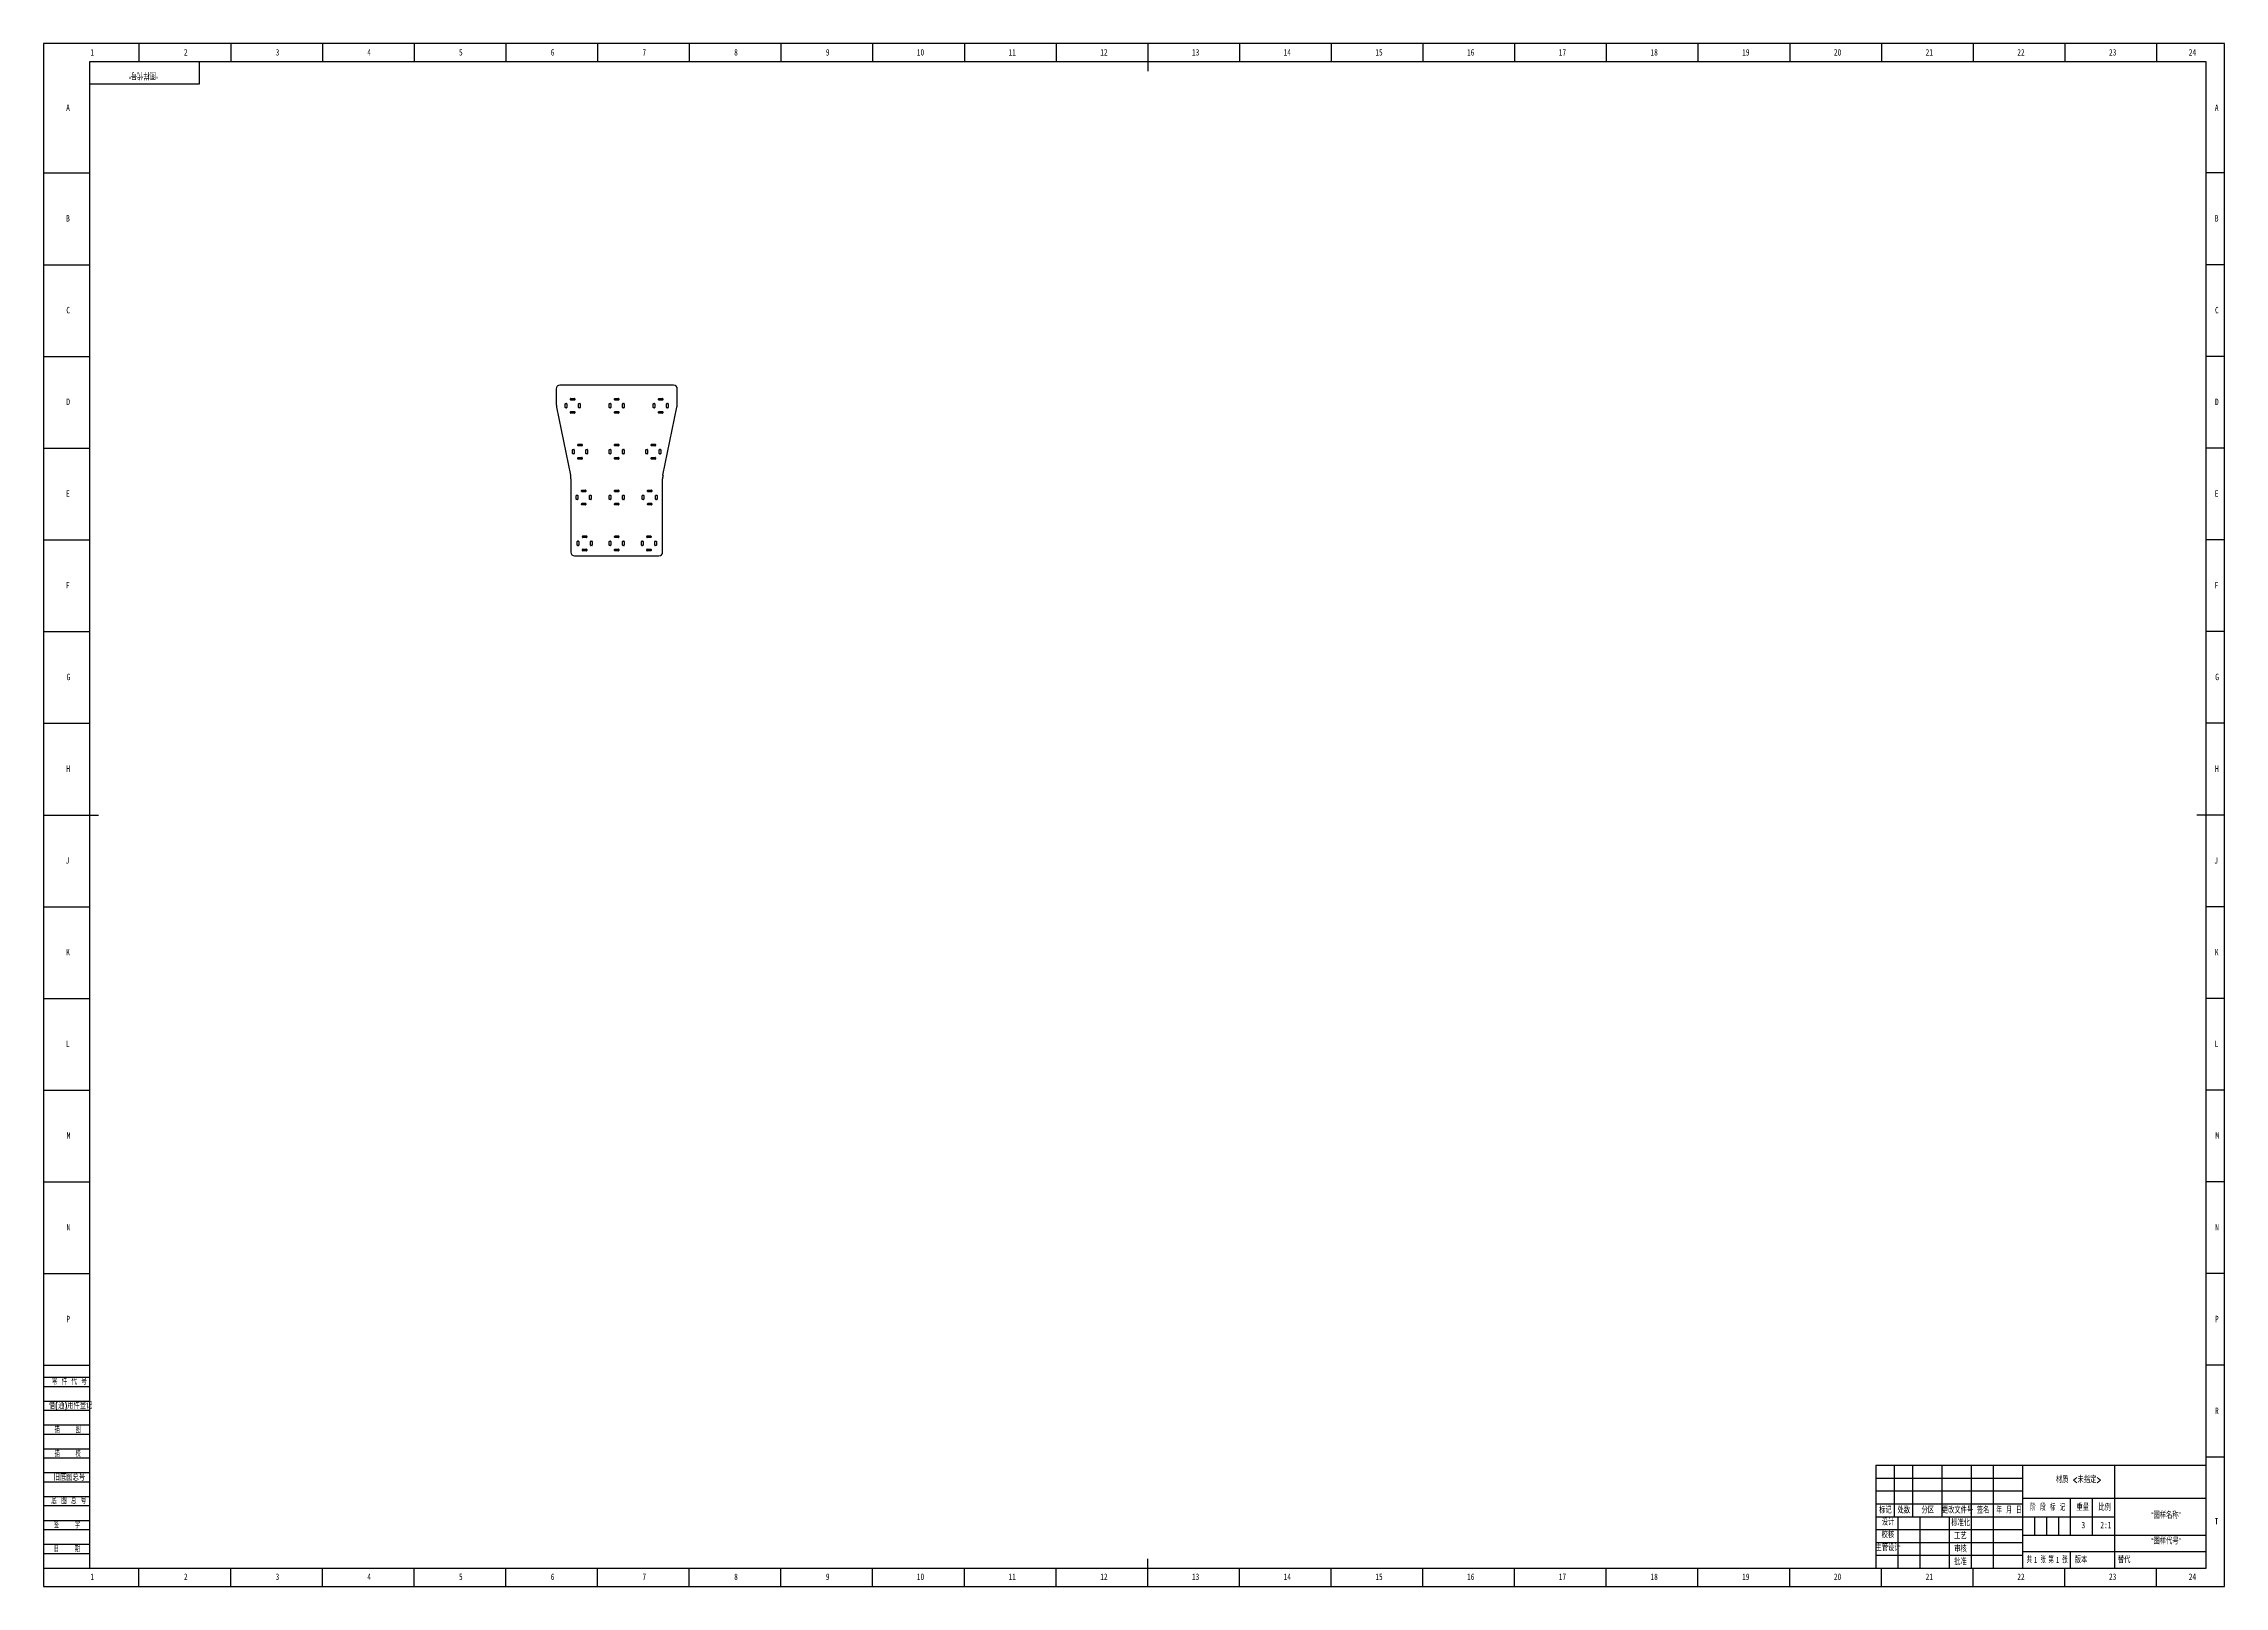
# Model space of a CAD drawing. Header units: millimetres. Extents: x 0 to 1189, y 0 to 841.
import ezdxf

# ---------------------------------------------------------------- set-up
doc = ezdxf.new("R2010")
doc.units = ezdxf.units.MM
for name, color, linetype in [('10', 7, 'Continuous'), ('5', 7, 'Continuous'), ('9', 7, 'Continuous'), ('SLD-0', 7, 'Continuous')]:
    doc.layers.add(name, color=color, linetype=linetype)
doc.styles.add('SLDTEXTSTYLE0', font='TXT', dxfattribs={"width": 0.7, "bigfont": 'bigfont'})
doc.styles.add('SLDTEXTSTYLE1', font='TXT', dxfattribs={"width": 0.6, "bigfont": 'bigfont'})
doc.styles.add('SLDTEXTSTYLE2', font='TXT', dxfattribs={"width": 0.614286, "bigfont": 'bigfont'})
doc.styles.add('SLDTEXTSTYLE3', font='TXT', dxfattribs={"width": 0.62, "bigfont": 'bigfont'})
doc.styles.add('SLDTEXTSTYLE4', font='TXT', dxfattribs={"width": 0.566667, "bigfont": 'bigfont'})
doc.styles.add('SLDTEXTSTYLE5', font='TXT', dxfattribs={"width": 0.7})

msp = doc.modelspace()

# ---------------------------------------------------------------- linework, layer by layer
at = {"color": 7, "linetype": 'Continuous', "lineweight": 25}
for p, q in [((343.5, 654.8), (281.5, 654.8)), ((279.5, 652.8), (279.5, 644.8)), ((279.7, 642.8), (287.3, 605.8)), ((284.4, 642.6), (284.4, 644.6)), ((284.6, 644.8), (285.1, 644.8)), ((285.1, 642.4), (284.6, 642.4)), ((285.3, 644.6), (285.3, 642.6)), ((287.3, 646.9), (287.3, 647.4)), ((287.5, 647.6), (289.5, 647.6)), ((289.5, 646.7), (287.5, 646.7)), ((289.7, 647.4), (289.7, 646.9)), ((291.7, 642.6), (291.7, 644.6)), ((291.9, 644.8), (292.4, 644.8)), ((292.4, 642.4), (291.9, 642.4)), ((292.6, 644.6), (292.6, 642.6)), ((308.4, 642.6), (308.4, 644.6)), ((308.6, 644.8), (309.1, 644.8)), ((309.1, 642.4), (308.6, 642.4)), ((309.3, 644.6), (309.3, 642.6)), ((311.3, 646.9), (311.3, 647.4)), ((311.5, 647.6), (313.5, 647.6)), ((313.5, 646.7), (311.5, 646.7)), ((313.7, 647.4), (313.7, 646.9)), ((315.7, 642.6), (315.7, 644.6)), ((315.9, 644.8), (316.4, 644.8)), ((316.4, 642.4), (315.9, 642.4)), ((316.6, 644.6), (316.6, 642.6)), ((332.4, 642.6), (332.4, 644.6)), ((332.6, 644.8), (333.1, 644.8)), ((333.1, 642.4), (332.6, 642.4)), ((333.3, 644.6), (333.3, 642.6)), ((335.3, 646.9), (335.3, 647.4)), ((335.5, 647.6), (337.5, 647.6)), ((337.5, 646.7), (335.5, 646.7)), ((337.7, 647.4), (337.7, 646.9)), ((337.7, 605.8), (345.3, 642.8)), ((339.7, 642.6), (339.7, 644.6)), ((339.9, 644.8), (340.4, 644.8)), ((340.4, 642.4), (339.9, 642.4)), ((340.6, 644.6), (340.6, 642.6)), ((345.5, 644.8), (345.5, 652.8)), ((287.3, 639.7), (287.3, 640.2)), ((287.5, 640.4), (289.5, 640.4)), ((289.5, 639.5), (287.5, 639.5)), ((289.7, 640.2), (289.7, 639.7)), ((311.3, 639.7), (311.3, 640.2)), ((311.5, 640.4), (313.5, 640.4)), ((313.5, 639.5), (311.5, 639.5)), ((313.7, 640.2), (313.7, 639.7)), ((335.3, 639.7), (335.3, 640.2)), ((335.5, 640.4), (337.5, 640.4)), ((337.5, 639.5), (335.5, 639.5)), ((337.7, 640.2), (337.7, 639.7)), ((288.4, 617.6), (288.4, 619.6)), ((288.6, 619.8), (289.1, 619.8)), ((289.3, 619.6), (289.3, 617.6)), ((291.3, 621.9), (291.3, 622.4)), ((291.5, 622.6), (293.5, 622.6)), ((293.5, 621.7), (291.5, 621.7)), ((293.7, 622.4), (293.7, 621.9)), ((295.7, 617.6), (295.7, 619.6)), ((295.9, 619.8), (296.4, 619.8)), ((296.6, 619.6), (296.6, 617.6)), ((308.4, 617.6), (308.4, 619.6)), ((308.6, 619.8), (309.1, 619.8)), ((309.3, 619.6), (309.3, 617.6)), ((311.3, 621.9), (311.3, 622.4)), ((311.5, 622.6), (313.5, 622.6)), ((313.5, 621.7), (311.5, 621.7)), ((313.7, 622.4), (313.7, 621.9)), ((315.7, 617.6), (315.7, 619.6)), ((315.9, 619.8), (316.4, 619.8)), ((316.6, 619.6), (316.6, 617.6)), ((328.4, 617.6), (328.4, 619.6)), ((328.6, 619.8), (329.1, 619.8)), ((329.3, 619.6), (329.3, 617.6)), ((331.3, 621.9), (331.3, 622.4)), ((331.5, 622.6), (333.5, 622.6)), ((333.5, 621.7), (331.5, 621.7)), ((333.7, 622.4), (333.7, 621.9)), ((335.7, 617.6), (335.7, 619.6)), ((335.9, 619.8), (336.4, 619.8)), ((336.6, 619.6), (336.6, 617.6)), ((289.1, 617.4), (288.6, 617.4)), ((291.3, 614.7), (291.3, 615.2)), ((291.5, 615.4), (293.5, 615.4)), ((293.5, 614.5), (291.5, 614.5)), ((293.7, 615.2), (293.7, 614.7)), ((296.4, 617.4), (295.9, 617.4)), ((309.1, 617.4), (308.6, 617.4)), ((311.3, 614.7), (311.3, 615.2)), ((311.5, 615.4), (313.5, 615.4)), ((313.5, 614.5), (311.5, 614.5)), ((313.7, 615.2), (313.7, 614.7)), ((316.4, 617.4), (315.9, 617.4)), ((329.1, 617.4), (328.6, 617.4)), ((331.3, 614.7), (331.3, 615.2)), ((331.5, 615.4), (333.5, 615.4)), ((333.5, 614.5), (331.5, 614.5)), ((333.7, 615.2), (333.7, 614.7)), ((336.4, 617.4), (335.9, 617.4)), ((287.5, 603.8), (287.5, 563.8)), ((290.4, 592.6), (290.4, 594.6)), ((290.6, 594.8), (291.1, 594.8)), ((291.3, 594.6), (291.3, 592.6)), ((293.3, 596.9), (293.3, 597.4)), ((293.5, 597.6), (295.5, 597.6)), ((295.5, 596.7), (293.5, 596.7)), ((295.7, 597.4), (295.7, 596.9)), ((297.7, 592.6), (297.7, 594.6)), ((297.9, 594.8), (298.4, 594.8)), ((298.6, 594.6), (298.6, 592.6)), ((308.4, 592.6), (308.4, 594.6)), ((308.6, 594.8), (309.1, 594.8)), ((309.3, 594.6), (309.3, 592.6)), ((311.3, 596.9), (311.3, 597.4)), ((311.5, 597.6), (313.5, 597.6)), ((313.5, 596.7), (311.5, 596.7)), ((313.7, 597.4), (313.7, 596.9)), ((315.7, 592.6), (315.7, 594.6)), ((315.9, 594.8), (316.4, 594.8)), ((316.6, 594.6), (316.6, 592.6)), ((326.4, 592.6), (326.4, 594.6)), ((326.6, 594.8), (327.1, 594.8)), ((327.3, 594.6), (327.3, 592.6)), ((329.3, 596.9), (329.3, 597.4)), ((329.5, 597.6), (331.5, 597.6)), ((331.5, 596.7), (329.5, 596.7)), ((331.7, 597.4), (331.7, 596.9)), ((333.7, 592.6), (333.7, 594.6)), ((333.9, 594.8), (334.4, 594.8)), ((334.6, 594.6), (334.6, 592.6)), ((337.5, 563.8), (337.5, 603.8)), ((291.1, 592.4), (290.6, 592.4)), ((293.3, 589.7), (293.3, 590.2)), ((293.5, 590.4), (295.5, 590.4)), ((295.5, 589.5), (293.5, 589.5)), ((295.7, 590.2), (295.7, 589.7)), ((298.4, 592.4), (297.9, 592.4)), ((309.1, 592.4), (308.6, 592.4)), ((311.3, 589.7), (311.3, 590.2)), ((311.5, 590.4), (313.5, 590.4)), ((313.5, 589.5), (311.5, 589.5)), ((313.7, 590.2), (313.7, 589.7)), ((316.4, 592.4), (315.9, 592.4)), ((327.1, 592.4), (326.6, 592.4)), ((329.3, 589.7), (329.3, 590.2)), ((329.5, 590.4), (331.5, 590.4)), ((331.5, 589.5), (329.5, 589.5)), ((331.7, 590.2), (331.7, 589.7)), ((334.4, 592.4), (333.9, 592.4)), ((293.8, 571.9), (293.8, 572.4)), ((294, 572.6), (296, 572.6)), ((296, 571.7), (294, 571.7)), ((296.2, 572.4), (296.2, 571.9)), ((311.3, 571.9), (311.3, 572.4)), ((311.5, 572.6), (313.5, 572.6)), ((313.5, 571.7), (311.5, 571.7)), ((313.7, 572.4), (313.7, 571.9)), ((328.8, 571.9), (328.8, 572.4)), ((329, 572.6), (331, 572.6)), ((331, 571.7), (329, 571.7)), ((331.2, 572.4), (331.2, 571.9)), ((289.5, 561.8), (335.5, 561.8)), ((290.9, 567.6), (290.9, 569.6)), ((291.1, 569.8), (291.6, 569.8)), ((291.6, 567.4), (291.1, 567.4)), ((291.8, 569.6), (291.8, 567.6)), ((293.8, 564.7), (293.8, 565.2)), ((294, 565.4), (296, 565.4)), ((296, 564.5), (294, 564.5)), ((296.2, 565.2), (296.2, 564.7)), ((298.2, 567.6), (298.2, 569.6)), ((298.4, 569.8), (298.9, 569.8)), ((298.9, 567.4), (298.4, 567.4)), ((299.1, 569.6), (299.1, 567.6)), ((308.4, 567.6), (308.4, 569.6)), ((308.6, 569.8), (309.1, 569.8)), ((309.1, 567.4), (308.6, 567.4)), ((309.3, 569.6), (309.3, 567.6)), ((311.3, 564.7), (311.3, 565.2)), ((311.5, 565.4), (313.5, 565.4)), ((313.5, 564.5), (311.5, 564.5)), ((313.7, 565.2), (313.7, 564.7)), ((315.7, 567.6), (315.7, 569.6)), ((315.9, 569.8), (316.4, 569.8)), ((316.4, 567.4), (315.9, 567.4)), ((316.6, 569.6), (316.6, 567.6)), ((325.9, 567.6), (325.9, 569.6)), ((326.1, 569.8), (326.6, 569.8)), ((326.6, 567.4), (326.1, 567.4)), ((326.8, 569.6), (326.8, 567.6)), ((328.8, 564.7), (328.8, 565.2)), ((329, 565.4), (331, 565.4)), ((331, 564.5), (329, 564.5)), ((331.2, 565.2), (331.2, 564.7)), ((333.2, 567.6), (333.2, 569.6)), ((333.4, 569.8), (333.9, 569.8)), ((333.9, 567.4), (333.4, 567.4)), ((334.1, 569.6), (334.1, 567.6))]:
    msp.add_line(p, q, dxfattribs=at)
for centre, radius, start, end in [((281.5, 652.8), 2, 90, 180), ((343.5, 652.8), 2, 0, 90), ((289.5, 644.8), 10, 180, 191.5967), ((284.6, 644.6), 0.2, 90, 180), ((284.6, 642.6), 0.2, 180, 270), ((285.1, 644.6), 0.2, 0, 90), ((285.1, 642.6), 0.2, 270, 0), ((287.5, 647.4), 0.2, 90, 180), ((287.5, 646.9), 0.2, 180, 270), ((289.5, 647.4), 0.2, 360, 90), ((289.5, 646.9), 0.2, 270, 0), ((291.9, 644.6), 0.2, 90, 180), ((291.9, 642.6), 0.2, 180, 270), ((292.4, 644.6), 0.2, 360, 90), ((292.4, 642.6), 0.2, 270, 0), ((308.6, 644.6), 0.2, 90, 180), ((308.6, 642.6), 0.2, 180, 270), ((309.1, 644.6), 0.2, 0, 90), ((309.1, 642.6), 0.2, 270, 0), ((311.5, 647.4), 0.2, 90, 180), ((311.5, 646.9), 0.2, 180, 270), ((313.5, 647.4), 0.2, 0, 90), ((313.5, 646.9), 0.2, 270, 0), ((315.9, 644.6), 0.2, 90, 180), ((315.9, 642.6), 0.2, 180, 270), ((316.4, 644.6), 0.2, 0, 90), ((316.4, 642.6), 0.2, 270, 0), ((332.6, 644.6), 0.2, 90, 180), ((332.6, 642.6), 0.2, 180, 270), ((333.1, 644.6), 0.2, 0, 90), ((333.1, 642.6), 0.2, 270, 0), ((335.5, 647.4), 0.2, 90, 180), ((335.5, 646.9), 0.2, 180, 270), ((337.5, 647.4), 0.2, 0, 90), ((337.5, 646.9), 0.2, 270, 0), ((339.9, 644.6), 0.2, 90, 180), ((339.9, 642.6), 0.2, 180, 270), ((340.4, 644.6), 0.2, 0, 90), ((340.4, 642.6), 0.2, 270, 0), ((335.5, 644.8), 10, 348.4033, 0), ((287.5, 640.2), 0.2, 90, 180), ((287.5, 639.7), 0.2, 180, 270), ((289.5, 640.2), 0.2, 0, 90), ((289.5, 639.7), 0.2, 270, 0), ((311.5, 640.2), 0.2, 90, 180), ((311.5, 639.7), 0.2, 180, 270), ((313.5, 640.2), 0.2, 0, 90), ((313.5, 639.7), 0.2, 270, 0), ((335.5, 640.2), 0.2, 90, 180), ((335.5, 639.7), 0.2, 180, 270), ((337.5, 640.2), 0.2, 0, 90), ((337.5, 639.7), 0.2, 270, 0), ((288.6, 619.6), 0.2, 90, 180), ((289.1, 619.6), 0.2, 0, 90), ((291.5, 622.4), 0.2, 90, 180), ((291.5, 621.9), 0.2, 180, 270), ((293.5, 622.4), 0.2, 0, 90), ((293.5, 621.9), 0.2, 270, 0), ((295.9, 619.6), 0.2, 90, 180), ((296.4, 619.6), 0.2, 0, 90), ((308.6, 619.6), 0.2, 90, 180), ((309.1, 619.6), 0.2, 0, 90), ((311.5, 622.4), 0.2, 90, 180), ((311.5, 621.9), 0.2, 180, 270), ((313.5, 622.4), 0.2, 0, 90), ((313.5, 621.9), 0.2, 270, 0), ((315.9, 619.6), 0.2, 90, 180), ((316.4, 619.6), 0.2, 0, 90), ((328.6, 619.6), 0.2, 90, 180), ((329.1, 619.6), 0.2, 0, 90), ((331.5, 622.4), 0.2, 90, 180), ((331.5, 621.9), 0.2, 180, 270), ((333.5, 622.4), 0.2, 0, 90), ((333.5, 621.9), 0.2, 270, 0), ((335.9, 619.6), 0.2, 90, 180), ((336.4, 619.6), 0.2, 0, 90), ((288.6, 617.6), 0.2, 180, 270), ((289.1, 617.6), 0.2, 270, 0), ((291.5, 615.2), 0.2, 90, 180), ((291.5, 614.7), 0.2, 180, 270), ((293.5, 615.2), 0.2, 0, 90), ((293.5, 614.7), 0.2, 270, 0), ((295.9, 617.6), 0.2, 180, 270), ((296.4, 617.6), 0.2, 270, 0), ((308.6, 617.6), 0.2, 180, 270), ((309.1, 617.6), 0.2, 270, 0), ((311.5, 615.2), 0.2, 90, 180), ((311.5, 614.7), 0.2, 180, 270), ((313.5, 615.2), 0.2, 0, 90), ((313.5, 614.7), 0.2, 270, 0), ((315.9, 617.6), 0.2, 180, 270), ((316.4, 617.6), 0.2, 270, 0), ((328.6, 617.6), 0.2, 180, 270), ((329.1, 617.6), 0.2, 270, 0), ((331.5, 615.2), 0.2, 90, 180), ((331.5, 614.7), 0.2, 180, 270), ((333.5, 615.2), 0.2, 0, 90), ((333.5, 614.7), 0.2, 270, 0), ((335.9, 617.6), 0.2, 180, 270), ((336.4, 617.6), 0.2, 270, 0), ((277.5, 603.8), 10, 0, 11.5967), ((290.6, 594.6), 0.2, 90, 180), ((291.1, 594.6), 0.2, 0, 90), ((293.5, 597.4), 0.2, 90, 180), ((293.5, 596.9), 0.2, 180, 270), ((295.5, 597.4), 0.2, 0, 90), ((295.5, 596.9), 0.2, 270, 0), ((297.9, 594.6), 0.2, 90, 180), ((298.4, 594.6), 0.2, 0, 90), ((308.6, 594.6), 0.2, 90, 180), ((309.1, 594.6), 0.2, 0, 90), ((311.5, 597.4), 0.2, 90, 180), ((311.5, 596.9), 0.2, 180, 270), ((313.5, 597.4), 0.2, 0, 90), ((313.5, 596.9), 0.2, 270, 0), ((315.9, 594.6), 0.2, 90, 180), ((316.4, 594.6), 0.2, 0, 90), ((326.6, 594.6), 0.2, 90, 180), ((327.1, 594.6), 0.2, 0, 90), ((329.5, 597.4), 0.2, 90, 180), ((329.5, 596.9), 0.2, 180, 270), ((331.5, 597.4), 0.2, 0, 90), ((331.5, 596.9), 0.2, 270, 0), ((333.9, 594.6), 0.2, 90, 180), ((334.4, 594.6), 0.2, 0, 90), ((347.5, 603.8), 10, 168.4033, 180), ((290.6, 592.6), 0.2, 180, 270), ((291.1, 592.6), 0.2, 270, 0), ((293.5, 590.2), 0.2, 90, 180), ((293.5, 589.7), 0.2, 180, 270), ((295.5, 590.2), 0.2, 0, 90), ((295.5, 589.7), 0.2, 270, 0), ((297.9, 592.6), 0.2, 180, 270), ((298.4, 592.6), 0.2, 270, 0), ((308.6, 592.6), 0.2, 180, 270), ((309.1, 592.6), 0.2, 270, 0), ((311.5, 590.2), 0.2, 90, 180), ((311.5, 589.7), 0.2, 180, 270), ((313.5, 590.2), 0.2, 0, 90), ((313.5, 589.7), 0.2, 270, 0), ((315.9, 592.6), 0.2, 180, 270), ((316.4, 592.6), 0.2, 270, 0), ((326.6, 592.6), 0.2, 180, 270), ((327.1, 592.6), 0.2, 270, 0), ((329.5, 590.2), 0.2, 90, 180), ((329.5, 589.7), 0.2, 180, 270), ((331.5, 590.2), 0.2, 0, 90), ((331.5, 589.7), 0.2, 270, 0), ((333.9, 592.6), 0.2, 180, 270), ((334.4, 592.6), 0.2, 270, 0), ((294, 572.4), 0.2, 90, 180), ((294, 571.9), 0.2, 180, 270), ((296, 572.4), 0.2, 0, 90), ((296, 571.9), 0.2, 270, 0), ((311.5, 572.4), 0.2, 90, 180), ((311.5, 571.9), 0.2, 180, 270), ((313.5, 572.4), 0.2, 0, 90), ((313.5, 571.9), 0.2, 270, 0), ((329, 572.4), 0.2, 90, 180), ((329, 571.9), 0.2, 180, 270), ((331, 572.4), 0.2, 0, 90), ((331, 571.9), 0.2, 270, 0), ((289.5, 563.8), 2, 180, 270), ((291.1, 569.6), 0.2, 90, 180), ((291.1, 567.6), 0.2, 180, 270), ((291.6, 569.6), 0.2, 0, 90), ((291.6, 567.6), 0.2, 270, 0), ((294, 565.2), 0.2, 90, 180), ((294, 564.7), 0.2, 180, 270), ((296, 565.2), 0.2, 0, 90), ((296, 564.7), 0.2, 270, 0), ((298.4, 569.6), 0.2, 90, 180), ((298.4, 567.6), 0.2, 180, 270), ((298.9, 569.6), 0.2, 0, 90), ((298.9, 567.6), 0.2, 270, 0), ((308.6, 569.6), 0.2, 90, 180), ((308.6, 567.6), 0.2, 180, 270), ((309.1, 569.6), 0.2, 0, 90), ((309.1, 567.6), 0.2, 270, 0), ((311.5, 565.2), 0.2, 90, 180), ((311.5, 564.7), 0.2, 180, 270), ((313.5, 565.2), 0.2, 0, 90), ((313.5, 564.7), 0.2, 270, 0), ((315.9, 569.6), 0.2, 90, 180), ((315.9, 567.6), 0.2, 180, 270), ((316.4, 569.6), 0.2, 0, 90), ((316.4, 567.6), 0.2, 270, 0), ((326.1, 569.6), 0.2, 90, 180), ((326.1, 567.6), 0.2, 180, 270), ((326.6, 569.6), 0.2, 360, 90), ((326.6, 567.6), 0.2, 270, 0), ((329, 565.2), 0.2, 90, 180), ((329, 564.7), 0.2, 180, 270), ((331, 565.2), 0.2, 0, 90), ((331, 564.7), 0.2, 270, 0), ((333.4, 569.6), 0.2, 90, 180), ((333.4, 567.6), 0.2, 180, 270), ((333.9, 569.6), 0.2, 0, 90), ((333.9, 567.6), 0.2, 270, 0), ((335.5, 563.8), 2, 270, 0)]:
    msp.add_arc(centre, radius, start, end, dxfattribs=at)
at = {"layer": '5', "color": 7}
for p, q in [((1189, 841), (0, 841)), ((0, 841), (0, 0)), ((1189, 0), (1189, 841)), ((0, 114), (25, 114)), ((0, 109), (25, 109)), ((0, 101), (25, 101)), ((0, 96), (25, 96)), ((0, 88), (25, 88)), ((0, 83), (25, 83)), ((0, 75), (25, 75)), ((0, 70), (25, 70)), ((0, 62), (25, 62)), ((0, 57), (25, 57)), ((0, 49), (25, 49)), ((999, 59), (1079, 59)), ((999, 52), (1079, 52)), ((0, 44), (25, 44)), ((0, 36), (25, 36)), ((1085.5, 38), (1085.5, 28)), ((1092, 38), (1092, 28)), ((1098.5, 38), (1098.5, 28)), ((0, 31), (25, 31)), ((0, 23), (25, 23)), ((0, 18), (25, 18)), ((0, 0), (1189, 0))]:
    msp.add_line(p, q, dxfattribs=at)
at = {"layer": '5'}
for p, q in [((52, 841), (52, 831.1)), ((102, 841), (102, 831.1)), ((152, 841), (152, 831.1)), ((202, 841), (202, 831.1)), ((252, 841), (252, 831.1)), ((302, 841), (302, 831.1)), ((352, 841), (352, 831.1)), ((402, 841), (402, 831.1)), ((452, 841), (452, 831.1)), ((502, 841), (502, 831.1)), ((552, 841), (552, 831.1)), ((652, 841), (652, 831.1)), ((702, 841), (702, 831.1)), ((752, 841), (752, 831.1)), ((802, 841), (802, 831.1)), ((852, 841), (852, 831.1)), ((902, 841), (902, 831.1)), ((952, 841), (952, 831.1)), ((1002, 841), (1002, 831.1)), ((1052, 841), (1052, 831.1)), ((1102, 841), (1102, 831.1)), ((1152, 841), (1152, 831.1)), ((0, 770.5), (25, 770.5)), ((1189, 770.5), (1179, 770.5)), ((0, 720.5), (25, 720.5)), ((1189, 720.5), (1179, 720.5)), ((0, 670.5), (25, 670.5)), ((1189, 670.5), (1179, 670.5)), ((0, 620.5), (25, 620.5)), ((1189, 620.5), (1179, 620.5)), ((0, 570.5), (25, 570.5)), ((1189, 570.5), (1179, 570.5)), ((0, 520.5), (25, 520.5)), ((1189, 520.5), (1179, 520.5)), ((0, 470.5), (25, 470.5)), ((1189, 470.5), (1179, 470.5)), ((0, 370.5), (25, 370.5)), ((1189, 370.5), (1179, 370.5)), ((0, 320.5), (25, 320.5)), ((1189, 320.5), (1179, 320.5)), ((0, 270.5), (25, 270.5)), ((1189, 270.5), (1179, 270.5)), ((0, 220.5), (25, 220.5)), ((1189, 220.5), (1179, 220.5)), ((0, 170.5), (25, 170.5)), ((1189, 170.5), (1179, 170.5)), ((0, 120.5), (25, 120.5)), ((1189, 120.5), (1179, 120.5)), ((1189, 70.5), (1179, 70.5)), ((52, 0), (52, 10)), ((102, 0), (102, 10)), ((152, 0), (152, 10)), ((202, 0), (202, 10)), ((252, 0), (252, 10)), ((302, 0), (302, 10)), ((352, 0), (352, 10)), ((402, 0), (402, 10)), ((452, 0), (452, 10)), ((502, 0), (502, 10)), ((552, 0), (552, 10)), ((652, 0), (652, 10)), ((702, 0), (702, 10)), ((752, 0), (752, 10)), ((802, 0), (802, 10)), ((852, 0), (852, 10)), ((902, 0), (902, 10)), ((952, 0), (952, 10)), ((1002, 0), (1002, 10)), ((1052, 0), (1052, 10)), ((1102, 0), (1102, 10)), ((1152, 0), (1152, 10))]:
    msp.add_line(p, q, dxfattribs=at)
at = {"layer": '5', "lineweight": 25}
for p, q in [((602, 841), (602, 826)), ((0, 420.5), (30, 420.5)), ((1189, 420.5), (1174, 420.5)), ((602, 0), (602, 15)), ((1105, 19), (1105, 10))]:
    msp.add_line(p, q, dxfattribs=at)
at = {"layer": '5', "color": 7, "lineweight": 25}
for p, q in [((1179, 831.1), (25, 831.1)), ((25, 831.1), (25, 10)), ((85, 819), (85, 831)), ((1179, 10), (1179, 831.1)), ((25, 819), (85, 819)), ((999, 66), (1179, 66)), ((999, 66), (999, 10)), ((1009, 66), (1009, 38)), ((1019, 66), (1019, 38)), ((1035, 66), (1035, 38)), ((1051, 66), (1051, 10)), ((1063, 66), (1063, 10)), ((1079, 66), (1079, 10)), ((1129, 66), (1129, 38)), ((1079, 48), (1179, 48)), ((1105, 48), (1105, 28)), ((1117, 48), (1117, 28)), ((999, 45), (1079, 45)), ((999, 38), (1129, 38)), ((1011, 38), (1011, 10)), ((1023, 38), (1023, 10)), ((1039, 38), (1039, 10)), ((1129, 38), (1129, 10)), ((999, 31), (1079, 31)), ((999, 24), (1079, 24)), ((1079, 28), (1179, 28)), ((999, 17), (1079, 17)), ((1079, 19), (1179, 19)), ((0, 10), (1179, 10))]:
    msp.add_line(p, q, dxfattribs=at)

# ---------------------------------------------------------------- texts
at = {"layer": '10', "char_height": 3.5}
for s, insert, attachment_point, style in [('1', (26.5, 838), 2, 'SLDTEXTSTYLE5'), ('2', (77.5, 838), 2, 'SLDTEXTSTYLE5'), ('3', (127.5, 838), 2, 'SLDTEXTSTYLE5'), ('4', (177.5, 838), 2, 'SLDTEXTSTYLE5'), ('5', (227.5, 838), 2, 'SLDTEXTSTYLE5'), ('6', (277.5, 838), 2, 'SLDTEXTSTYLE5'), ('7', (327.5, 838), 2, 'SLDTEXTSTYLE5'), ('8', (377.5, 838), 2, 'SLDTEXTSTYLE5'), ('9', (427.5, 838), 2, 'SLDTEXTSTYLE5'), ('10', (478.1, 838), 2, 'SLDTEXTSTYLE5'), ('11', (528.1, 838), 2, 'SLDTEXTSTYLE5'), ('12', (578.1, 838), 2, 'SLDTEXTSTYLE5'), ('13', (628.1, 838), 2, 'SLDTEXTSTYLE5'), ('14', (678.1, 838), 2, 'SLDTEXTSTYLE5'), ('15', (728.1, 838), 2, 'SLDTEXTSTYLE5'), ('16', (778.1, 838), 2, 'SLDTEXTSTYLE5'), ('17', (828.1, 838), 2, 'SLDTEXTSTYLE5'), ('18', (878.1, 838), 2, 'SLDTEXTSTYLE5'), ('19', (928.1, 838), 2, 'SLDTEXTSTYLE5'), ('20', (978.1, 838), 2, 'SLDTEXTSTYLE5'), ('21', (1028.1, 838), 2, 'SLDTEXTSTYLE5'), ('22', (1078.1, 838), 2, 'SLDTEXTSTYLE5'), ('23', (1128.1, 838), 2, 'SLDTEXTSTYLE5'), ('24', (1171.6, 838), 2, 'SLDTEXTSTYLE5'), ('A', (13.3, 807.8), 2, 'SLDTEXTSTYLE5'), ('A', (1184.8, 807.8), 2, 'SLDTEXTSTYLE5'), ('B', (13.3, 747.5), 2, 'SLDTEXTSTYLE5'), ('B', (1184.8, 747.5), 2, 'SLDTEXTSTYLE5'), ('C', (13.4, 697.5), 2, 'SLDTEXTSTYLE5'), ('C', (1184.9, 697.5), 2, 'SLDTEXTSTYLE5'), ('D', (13.4, 647.5), 2, 'SLDTEXTSTYLE5'), ('D', (1184.9, 647.5), 2, 'SLDTEXTSTYLE5'), ('E', (13.3, 597.5), 2, 'SLDTEXTSTYLE5'), ('E', (1184.8, 597.5), 2, 'SLDTEXTSTYLE5'), ('F', (13.2, 547.5), 2, 'SLDTEXTSTYLE5'), ('F', (1184.7, 547.5), 2, 'SLDTEXTSTYLE5'), ('G', (13.5, 497.5), 2, 'SLDTEXTSTYLE5'), ('G', (1185, 497.5), 2, 'SLDTEXTSTYLE5'), ('H', (13.4, 447.5), 2, 'SLDTEXTSTYLE5'), ('H', (1184.9, 447.5), 2, 'SLDTEXTSTYLE5'), ('J', (13, 397.5), 2, 'SLDTEXTSTYLE5'), ('J', (1184.5, 397.5), 2, 'SLDTEXTSTYLE5'), ('K', (13.3, 347.5), 2, 'SLDTEXTSTYLE5'), ('K', (1184.8, 347.5), 2, 'SLDTEXTSTYLE5'), ('L', (13.2, 297.5), 2, 'SLDTEXTSTYLE5'), ('L', (1184.7, 297.5), 2, 'SLDTEXTSTYLE5'), ('M', (13.6, 247.5), 2, 'SLDTEXTSTYLE5'), ('M', (1185.1, 247.5), 2, 'SLDTEXTSTYLE5'), ('N', (13.5, 197.5), 2, 'SLDTEXTSTYLE5'), ('N', (1185, 197.5), 2, 'SLDTEXTSTYLE5'), ('P', (13.4, 147.5), 2, 'SLDTEXTSTYLE5'), ('P', (1184.9, 147.5), 2, 'SLDTEXTSTYLE5'), ('R', (1184.9, 97.5), 2, 'SLDTEXTSTYLE5'), ('材质 <未指定>', (1109.5, 59.9), 2, 'SLDTEXTSTYLE0'), ('“图样名称”', (1157.2, 40.5), 2, 'SLDTEXTSTYLE0'), ('T', (1184.7, 37.3), 2, 'SLDTEXTSTYLE5'), ('校核', (1005.5, 29.9), 2, 'SLDTEXTSTYLE0'), ('3', (1112.1, 35.2), 2, 'SLDTEXTSTYLE5'), ('“图样代号”', (1157.2, 26.4), 2, 'SLDTEXTSTYLE0'), ('主管设计', (1005.6, 22.8), 2, 'SLDTEXTSTYLE0'), ('1', (1085.1, 16.2), 1, 'SLDTEXTSTYLE5'), ('1', (1097.1, 16.2), 1, 'SLDTEXTSTYLE5'), ('1', (26.5, 7), 2, 'SLDTEXTSTYLE5'), ('2', (77.5, 7), 2, 'SLDTEXTSTYLE5'), ('3', (127.5, 7), 2, 'SLDTEXTSTYLE5'), ('4', (177.5, 7), 2, 'SLDTEXTSTYLE5'), ('5', (227.5, 7), 2, 'SLDTEXTSTYLE5'), ('6', (277.5, 7), 2, 'SLDTEXTSTYLE5'), ('7', (327.5, 7), 2, 'SLDTEXTSTYLE5'), ('8', (377.5, 7), 2, 'SLDTEXTSTYLE5'), ('9', (427.5, 7), 2, 'SLDTEXTSTYLE5'), ('10', (478.1, 7), 2, 'SLDTEXTSTYLE5'), ('11', (528.1, 7), 2, 'SLDTEXTSTYLE5'), ('12', (578.1, 7), 2, 'SLDTEXTSTYLE5'), ('13', (628.1, 7), 2, 'SLDTEXTSTYLE5'), ('14', (678.1, 7), 2, 'SLDTEXTSTYLE5'), ('15', (728.1, 7), 2, 'SLDTEXTSTYLE5'), ('16', (778.1, 7), 2, 'SLDTEXTSTYLE5'), ('17', (828.1, 7), 2, 'SLDTEXTSTYLE5'), ('18', (878.1, 7), 2, 'SLDTEXTSTYLE5'), ('19', (928.1, 7), 2, 'SLDTEXTSTYLE5'), ('20', (978.1, 7), 2, 'SLDTEXTSTYLE5'), ('21', (1028.1, 7), 2, 'SLDTEXTSTYLE5'), ('22', (1078.1, 7), 2, 'SLDTEXTSTYLE5'), ('23', (1128.1, 7), 2, 'SLDTEXTSTYLE5'), ('24', (1171.6, 7), 2, 'SLDTEXTSTYLE5')]:
    msp.add_mtext(s, dxfattribs=dict(at, insert=insert, attachment_point=attachment_point, style=style))
at = {"layer": '10', "color": 7, "insert": (1110.8, 16.2), "char_height": 3.5, "attachment_point": 2, "style": 'SLDTEXTSTYLE0'}
msp.add_mtext('版本', dxfattribs=at)
at = {"layer": '9', "color": 7, "char_height": 3.5}
for s, insert, attachment_point, style in [('零 件 代 号', (4.5, 113.4), 1, 'SLDTEXTSTYLE2'), ('借(通)用件登记', (2.9, 100.3), 1, 'SLDTEXTSTYLE0'), ('描    图', (13.1, 87.2), 2, 'SLDTEXTSTYLE4'), ('描    校', (13.1, 74.1), 2, 'SLDTEXTSTYLE4'), ('旧底图总号', (5.5, 61.2), 1, 'SLDTEXTSTYLE0'), ('底 图 总 号', (4.2, 48.4), 1, 'SLDTEXTSTYLE2'), ('标记', (1004.2, 43.3), 2, 'SLDTEXTSTYLE0'), ('设计', (1005.6, 36.8), 2, 'SLDTEXTSTYLE0'), ('处数', (1014.2, 43.3), 2, 'SLDTEXTSTYLE0'), ('分区', (1027.3, 43.3), 2, 'SLDTEXTSTYLE0'), ('更改文件号', (1043.5, 43.3), 2, 'SLDTEXTSTYLE0'), ('标准化', (1045.2, 36.4), 2, 'SLDTEXTSTYLE0'), ('签名', (1057.5, 43.3), 2, 'SLDTEXTSTYLE0'), ('年 月 日', (1071.6, 43.3), 2, 'SLDTEXTSTYLE3'), ('阶 段 标 记', (1092.7, 44.8), 2, 'SLDTEXTSTYLE2'), ('重量', (1111.8, 44.8), 2, 'SLDTEXTSTYLE0'), ('比例', (1123.7, 44.8), 2, 'SLDTEXTSTYLE0'), ('签    字', (12.7, 35.2), 2, 'SLDTEXTSTYLE4'), ('工艺', (1045.1, 29.2), 2, 'SLDTEXTSTYLE0'), ('日    期', (12.7, 22.2), 2, 'SLDTEXTSTYLE4'), ('批准', (1045.1, 15.2), 2, 'SLDTEXTSTYLE0'), ('审核', (1045.1, 22.2), 2, 'SLDTEXTSTYLE0'), ('共  张', (1086.4, 16.2), 2, 'SLDTEXTSTYLE1'), ('第  张', (1098.3, 16.2), 2, 'SLDTEXTSTYLE1')]:
    msp.add_mtext(s, dxfattribs=dict(at, insert=insert, attachment_point=attachment_point, style=style))
at = {"layer": 'SLD-0', "insert": (54.4, 821.9), "char_height": 3.5, "attachment_point": 2, "rotation": 180, "style": 'SLDTEXTSTYLE0'}
msp.add_mtext('“图样代号”', dxfattribs=at)
at = {"layer": 'SLD-0', "char_height": 3.5}
for s, insert, attachment_point, style in [('2:1', (1124.4, 35.2), 2, 'SLDTEXTSTYLE5'), ('替代', (1130.9, 16.2), 1, 'SLDTEXTSTYLE0')]:
    msp.add_mtext(s, dxfattribs=dict(at, insert=insert, attachment_point=attachment_point, style=style))

doc.saveas('drawing.dxf')
